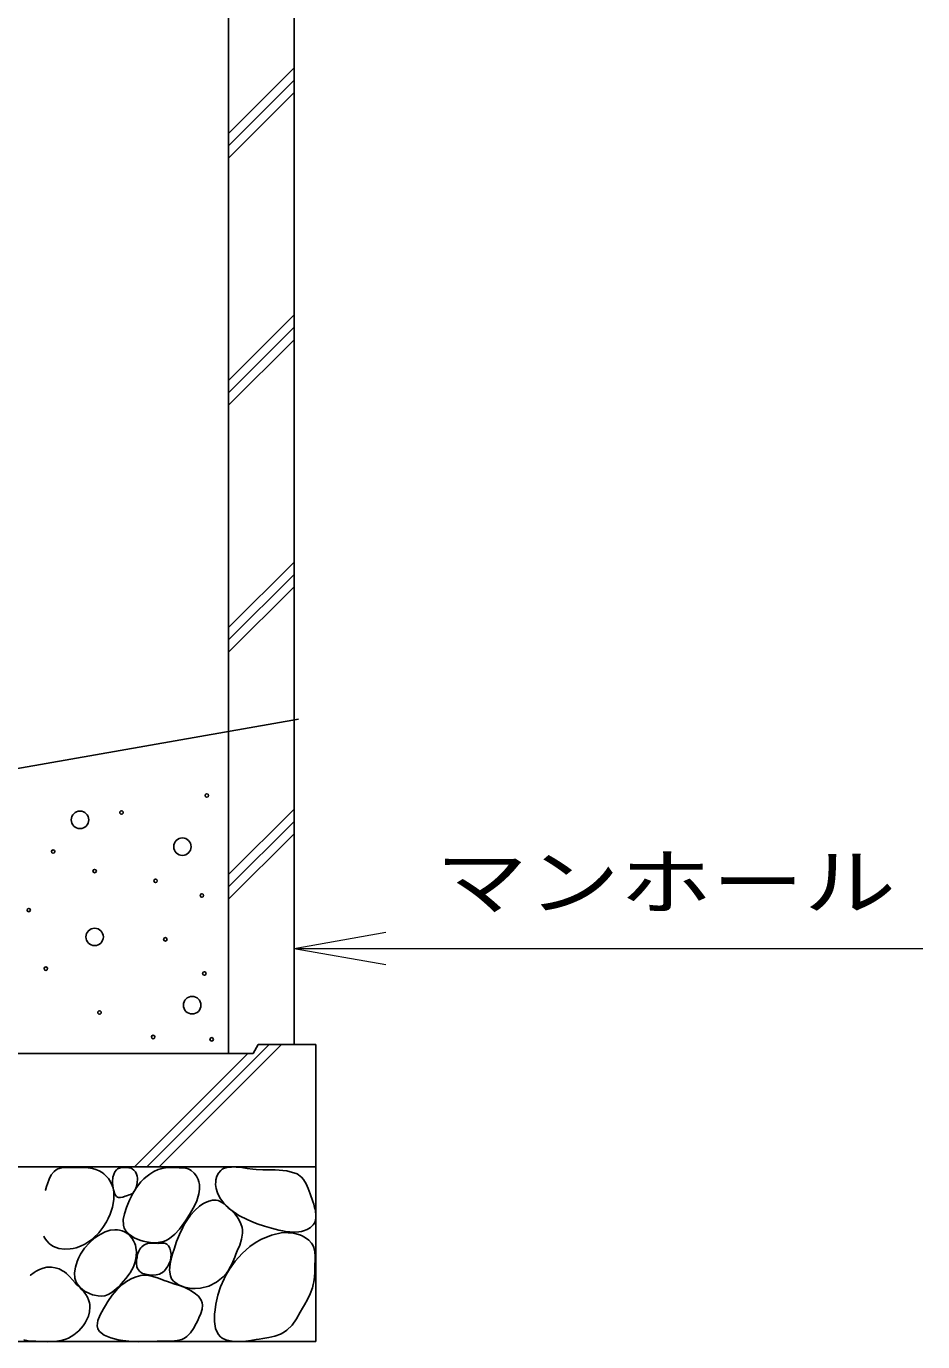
# Model space of a CAD drawing. Units: millimetres on the paper. Extents: x 20 to 821, y 20 to 574.
# Drawn here: x 294.5 to 322.63, y 102.29 to 143.56 of the extents above; entities that cross this region are included whole.
import ezdxf
from ezdxf.enums import TextEntityAlignment as Align

# ---------------------------------------------------------------- set-up
doc = ezdxf.new("R2010")
doc.units = ezdxf.units.MM
doc.layers.add('太線', color=7, linetype='Continuous', lineweight=25)
doc.layers.add('寸法', color=7, linetype='Continuous', lineweight=15)
doc.layers.add('文字', color=7, linetype='Continuous')
doc.styles.add('ＭＳ ゴシック', font='')
doc.styles.get('ＭＳ ゴシック').set_extended_font_data('MS Gothic')

msp = doc.modelspace()

# ---------------------------------------------------------------- linework, layer by layer
at = {"layer": '太線'}
for p, q in [((300.849, 144.572), (300.849, 111.332)), ((302.905, 144.846), (302.905, 111.607)), ((300.849, 140.202), (302.905, 142.258)), ((300.849, 139.815), (302.905, 141.87)), ((300.849, 139.427), (302.905, 141.483)), ((300.849, 132.45), (302.905, 134.505)), ((300.849, 132.062), (302.905, 134.118)), ((300.849, 131.674), (302.905, 133.73)), ((300.849, 124.697), (302.905, 126.753)), ((300.849, 124.309), (302.905, 126.365)), ((300.849, 123.922), (302.905, 125.977)), ((292.044, 119.886), (303.045, 121.826)), ((300.849, 116.944), (302.905, 119)), ((300.849, 116.557), (302.905, 118.612)), ((300.849, 116.169), (302.905, 118.225)), ((298.281, 107.769), (302.118, 111.607)), ((298.669, 107.769), (302.506, 111.607)), ((301.781, 111.607), (301.617, 111.332)), ((301.781, 111.607), (303.59, 111.607)), ((303.59, 111.607), (303.59, 102.287)), ((275.522, 111.332), (301.617, 111.332)), ((297.893, 107.769), (301.457, 111.332)), ((273.439, 107.769), (303.59, 107.769)), ((295.608, 107.74), (295.494, 107.709)), ((295.733, 107.753), (295.608, 107.74)), ((295.863, 107.755), (295.733, 107.753)), ((295.939, 107.755), (295.863, 107.755)), ((296.023, 107.756), (295.939, 107.755)), ((296.164, 107.757), (296.023, 107.756)), ((296.302, 107.754), (296.164, 107.757)), ((296.439, 107.742), (296.302, 107.754)), ((296.518, 107.73), (296.439, 107.742)), ((297.455, 107.743), (297.395, 107.726)), ((297.521, 107.751), (297.455, 107.743)), ((297.589, 107.753), (297.521, 107.751)), ((297.629, 107.753), (297.589, 107.753)), ((297.653, 107.752), (297.629, 107.753)), ((297.693, 107.751), (297.653, 107.752)), ((297.733, 107.747), (297.693, 107.751)), ((297.77, 107.738), (297.733, 107.747)), ((297.791, 107.731), (297.77, 107.738)), ((298.937, 107.749), (298.8, 107.731)), ((299.077, 107.754), (298.937, 107.749)), ((299.218, 107.751), (299.077, 107.754)), ((299.301, 107.747), (299.218, 107.751)), ((299.348, 107.745), (299.301, 107.747)), ((299.427, 107.738), (299.348, 107.745)), ((299.504, 107.727), (299.427, 107.738)), ((300.689, 107.719), (300.766, 107.746)), ((300.766, 107.746), (300.849, 107.761)), ((300.849, 107.761), (300.935, 107.768)), ((300.935, 107.768), (300.986, 107.769)), ((300.986, 107.769), (301.091, 107.766)), ((301.091, 107.766), (301.265, 107.748)), ((301.265, 107.748), (301.436, 107.722)), ((295.217, 107.386), (295.161, 107.238)), ((295.285, 107.521), (295.217, 107.386)), ((295.373, 107.632), (295.285, 107.521)), ((295.435, 107.68), (295.373, 107.632)), ((295.494, 107.709), (295.435, 107.68)), ((296.579, 107.717), (296.518, 107.73)), ((296.684, 107.686), (296.579, 107.717)), ((296.786, 107.644), (296.684, 107.686)), ((296.882, 107.591), (296.786, 107.644)), ((296.933, 107.554), (296.882, 107.591)), ((296.99, 107.505), (296.933, 107.554)), ((297.075, 107.409), (296.99, 107.505)), ((297.146, 107.301), (297.075, 107.409)), ((297.207, 107.352), (297.206, 107.27)), ((297.212, 107.401), (297.207, 107.352)), ((297.221, 107.451), (297.212, 107.401)), ((297.244, 107.537), (297.221, 107.451)), ((297.279, 107.616), (297.244, 107.537)), ((297.328, 107.681), (297.279, 107.616)), ((297.364, 107.709), (297.328, 107.681)), ((297.395, 107.726), (297.364, 107.709)), ((297.826, 107.713), (297.791, 107.731)), ((297.879, 107.669), (297.826, 107.713)), ((297.923, 107.612), (297.879, 107.669)), ((297.956, 107.548), (297.923, 107.612)), ((297.97, 107.509), (297.956, 107.548)), ((297.978, 107.476), (297.97, 107.509)), ((297.985, 107.42), (297.978, 107.476)), ((297.98, 107.305), (297.985, 107.363)), ((297.985, 107.363), (297.985, 107.42)), ((298.188, 107.395), (298.098, 107.302)), ((298.253, 107.453), (298.188, 107.395)), ((298.373, 107.546), (298.253, 107.453)), ((298.503, 107.625), (298.373, 107.546)), ((298.64, 107.686), (298.503, 107.625)), ((298.722, 107.713), (298.64, 107.686)), ((298.8, 107.731), (298.722, 107.713)), ((299.579, 107.707), (299.504, 107.727)), ((299.62, 107.69), (299.579, 107.707)), ((299.678, 107.657), (299.62, 107.69)), ((299.767, 107.579), (299.678, 107.657)), ((299.839, 107.482), (299.767, 107.579)), ((299.893, 107.371), (299.839, 107.482)), ((299.915, 107.304), (299.893, 107.371)), ((300.443, 107.304), (300.453, 107.369)), ((300.453, 107.369), (300.484, 107.477)), ((300.484, 107.477), (300.534, 107.577)), ((300.534, 107.577), (300.601, 107.659)), ((300.601, 107.659), (300.649, 107.696)), ((300.649, 107.696), (300.689, 107.719)), ((301.436, 107.722), (301.61, 107.698)), ((301.61, 107.698), (301.713, 107.687)), ((301.713, 107.687), (301.927, 107.677)), ((301.927, 107.677), (302.309, 107.676)), ((302.309, 107.676), (302.677, 107.65)), ((302.677, 107.65), (302.995, 107.553)), ((302.995, 107.553), (303.141, 107.444)), ((303.141, 107.444), (303.198, 107.377)), ((303.198, 107.377), (303.281, 107.241)), ((295.098, 107.042), (295.095, 107.034)), ((295.133, 107.151), (295.098, 107.042)), ((295.161, 107.238), (295.133, 107.151)), ((297.2, 107.184), (297.146, 107.301)), ((297.223, 107.113), (297.2, 107.184)), ((297.206, 107.27), (297.213, 107.189)), ((297.213, 107.189), (297.228, 107.105)), ((297.25, 106.98), (297.223, 107.113)), ((297.228, 107.105), (297.239, 107.054)), ((297.239, 107.054), (297.249, 107.015)), ((297.249, 107.015), (297.27, 106.948)), ((297.252, 106.746), (297.25, 106.98)), ((297.27, 106.948), (297.297, 106.887)), ((297.846, 106.936), (297.744, 106.728)), ((297.77, 106.909), (297.812, 106.931)), ((297.812, 106.931), (297.835, 106.946)), ((297.835, 106.946), (297.868, 106.98)), ((297.962, 107.127), (297.846, 106.936)), ((297.868, 106.98), (297.914, 107.05)), ((297.914, 107.05), (297.945, 107.132)), ((297.945, 107.132), (297.967, 107.22)), ((298.098, 107.302), (297.962, 107.127)), ((297.967, 107.22), (297.975, 107.271)), ((297.975, 107.271), (297.98, 107.305)), ((299.876, 106.782), (299.916, 106.925)), ((299.932, 107.219), (299.915, 107.304)), ((299.916, 106.925), (299.936, 107.072)), ((299.936, 107.072), (299.932, 107.219)), ((300.44, 107.224), (300.443, 107.304)), ((300.457, 107.09), (300.44, 107.224)), ((300.495, 106.961), (300.457, 107.09)), ((300.553, 106.839), (300.495, 106.961)), ((303.281, 107.241), (303.349, 107.089)), ((303.349, 107.089), (303.408, 106.929)), ((303.408, 106.929), (303.44, 106.837)), ((297.13, 106.283), (297.209, 106.512)), ((297.209, 106.512), (297.252, 106.746)), ((297.297, 106.887), (297.333, 106.84)), ((297.333, 106.84), (297.358, 106.822)), ((297.358, 106.822), (297.391, 106.81)), ((297.391, 106.81), (297.455, 106.81)), ((297.455, 106.81), (297.527, 106.826)), ((297.527, 106.826), (297.602, 106.85)), ((297.602, 106.85), (297.645, 106.865)), ((297.645, 106.865), (297.675, 106.875)), ((297.688, 106.6), (297.645, 106.492)), ((297.675, 106.875), (297.724, 106.891)), ((297.744, 106.728), (297.688, 106.6)), ((297.724, 106.891), (297.77, 106.909)), ((299.738, 106.471), (299.81, 106.615)), ((299.94, 106.543), (299.784, 106.408)), ((299.81, 106.615), (299.847, 106.702)), ((299.847, 106.702), (299.876, 106.782)), ((300.042, 106.611), (299.94, 106.543)), ((300.107, 106.647), (300.042, 106.611)), ((300.224, 106.697), (300.107, 106.647)), ((300.343, 106.727), (300.224, 106.697)), ((300.459, 106.731), (300.343, 106.727)), ((300.523, 106.718), (300.459, 106.731)), ((300.567, 106.701), (300.523, 106.718)), ((300.593, 106.772), (300.553, 106.839)), ((300.639, 106.659), (300.567, 106.701)), ((300.698, 106.63), (300.593, 106.772)), ((300.707, 106.607), (300.639, 106.659)), ((300.918, 106.419), (300.698, 106.63)), ((300.773, 106.549), (300.707, 106.607)), ((300.811, 106.515), (300.773, 106.549)), ((300.85, 106.48), (300.811, 106.515)), ((303.44, 106.837), (303.459, 106.783)), ((303.459, 106.783), (303.491, 106.69)), ((303.491, 106.69), (303.521, 106.597)), ((303.521, 106.597), (303.548, 106.502)), ((303.548, 106.502), (303.562, 106.445)), ((297.014, 106.046), (297.072, 106.156)), ((297.072, 106.156), (297.13, 106.283)), ((297.581, 106.303), (297.544, 106.117)), ((297.544, 106.117), (297.548, 105.942)), ((297.645, 106.492), (297.581, 106.303)), ((299.442, 106.003), (299.517, 106.111)), ((299.536, 106.09), (299.477, 105.992)), ((299.517, 106.111), (299.57, 106.192)), ((299.65, 106.255), (299.536, 106.09)), ((299.57, 106.192), (299.658, 106.331)), ((299.784, 106.408), (299.65, 106.255)), ((299.658, 106.331), (299.738, 106.471)), ((300.918, 106.421), (300.85, 106.48)), ((300.982, 106.361), (300.918, 106.421)), ((301.174, 106.247), (300.918, 106.419)), ((301.044, 106.298), (300.982, 106.361)), ((301.078, 106.259), (301.044, 106.298)), ((301.121, 106.203), (301.078, 106.259)), ((301.185, 106.098), (301.121, 106.203)), ((301.453, 106.105), (301.174, 106.247)), ((301.236, 105.985), (301.185, 106.098)), ((301.62, 106.034), (301.453, 106.105)), ((303.562, 106.445), (303.574, 106.382)), ((303.586, 106.163), (303.566, 106.061)), ((303.574, 106.382), (303.587, 106.272)), ((303.587, 106.272), (303.586, 106.163)), ((296.624, 105.555), (296.772, 105.704)), ((296.772, 105.704), (296.901, 105.868)), ((296.98, 105.732), (296.839, 105.663)), ((296.901, 105.868), (297.014, 106.046)), ((297.128, 105.781), (296.98, 105.732)), ((297.278, 105.801), (297.128, 105.781)), ((297.365, 105.798), (297.278, 105.801)), ((297.42, 105.789), (297.365, 105.798)), ((297.513, 105.762), (297.42, 105.789)), ((297.602, 105.721), (297.513, 105.762)), ((297.548, 105.942), (297.574, 105.85)), ((297.574, 105.85), (297.619, 105.769)), ((297.684, 105.668), (297.602, 105.721)), ((297.619, 105.769), (297.734, 105.648)), ((299.16, 105.656), (299.307, 105.821)), ((299.307, 105.821), (299.442, 106.003)), ((299.41, 105.87), (299.307, 105.654)), ((299.477, 105.992), (299.41, 105.87)), ((301.27, 105.868), (301.236, 105.985)), ((301.255, 105.505), (301.284, 105.691)), ((301.281, 105.8), (301.27, 105.868)), ((301.284, 105.691), (301.281, 105.8)), ((301.748, 105.985), (301.62, 106.034)), ((301.971, 105.909), (301.748, 105.985)), ((302.195, 105.845), (301.971, 105.909)), ((302.538, 105.708), (302.19, 105.634)), ((302.421, 105.791), (302.195, 105.845)), ((302.553, 105.764), (302.421, 105.791)), ((302.886, 105.694), (302.538, 105.708)), ((302.632, 105.749), (302.553, 105.764)), ((302.77, 105.73), (302.632, 105.749)), ((302.909, 105.722), (302.77, 105.73)), ((303.083, 105.638), (302.886, 105.694)), ((303.05, 105.731), (302.909, 105.722)), ((303.132, 105.745), (303.05, 105.731)), ((303.202, 105.763), (303.132, 105.745)), ((303.318, 105.809), (303.202, 105.763)), ((303.423, 105.871), (303.318, 105.809)), ((303.507, 105.952), (303.423, 105.871)), ((303.543, 106.006), (303.507, 105.952)), ((303.566, 106.061), (303.543, 106.006)), ((295.049, 105.593), (295.073, 105.547)), ((295.073, 105.547), (295.14, 105.451)), ((295.14, 105.451), (295.219, 105.367)), ((295.219, 105.367), (295.271, 105.325)), ((295.271, 105.325), (295.356, 105.274)), ((295.356, 105.274), (295.519, 105.215)), ((296.061, 105.233), (296.202, 105.282)), ((296.202, 105.282), (296.334, 105.347)), ((296.48, 105.392), (296.331, 105.222)), ((296.334, 105.347), (296.46, 105.425)), ((296.46, 105.425), (296.53, 105.476)), ((296.651, 105.54), (296.48, 105.392)), ((296.53, 105.476), (296.624, 105.555)), ((296.761, 105.617), (296.651, 105.54)), ((296.839, 105.663), (296.761, 105.617)), ((297.727, 105.632), (297.684, 105.668)), ((297.765, 105.595), (297.727, 105.632)), ((297.734, 105.648), (297.886, 105.55)), ((297.822, 105.524), (297.765, 105.595)), ((297.869, 105.447), (297.822, 105.524)), ((297.907, 105.364), (297.869, 105.447)), ((297.886, 105.55), (298.06, 105.474)), ((297.924, 105.315), (297.907, 105.364)), ((297.942, 105.238), (297.924, 105.315)), ((298.06, 105.474), (298.165, 105.441)), ((298.123, 105.263), (298.092, 105.23)), ((298.185, 105.312), (298.123, 105.263)), ((298.165, 105.441), (298.273, 105.415)), ((298.256, 105.349), (298.185, 105.312)), ((298.332, 105.373), (298.256, 105.349)), ((298.273, 105.415), (298.456, 105.391)), ((298.376, 105.381), (298.332, 105.373)), ((298.411, 105.383), (298.376, 105.381)), ((298.471, 105.382), (298.411, 105.383)), ((298.456, 105.391), (298.634, 105.395)), ((298.531, 105.377), (298.471, 105.382)), ((298.592, 105.373), (298.531, 105.377)), ((298.628, 105.372), (298.592, 105.373)), ((298.663, 105.374), (298.628, 105.372)), ((298.634, 105.395), (298.802, 105.429)), ((298.724, 105.378), (298.663, 105.374)), ((298.784, 105.379), (298.724, 105.378)), ((298.84, 105.373), (298.784, 105.379)), ((298.802, 105.429), (298.892, 105.463)), ((298.87, 105.364), (298.84, 105.373)), ((298.907, 105.343), (298.87, 105.364)), ((298.892, 105.463), (298.997, 105.522)), ((298.96, 105.289), (298.907, 105.343)), ((299, 105.217), (298.96, 105.289)), ((298.997, 105.522), (299.16, 105.656)), ((299.217, 105.428), (299.136, 105.188)), ((299.307, 105.654), (299.217, 105.428)), ((301.122, 105.137), (301.197, 105.32)), ((301.197, 105.32), (301.255, 105.505)), ((301.519, 105.272), (301.273, 105.056)), ((301.677, 105.384), (301.519, 105.272)), ((301.857, 105.491), (301.677, 105.384)), ((302.19, 105.634), (301.857, 105.491)), ((303.152, 105.608), (303.083, 105.638)), ((303.266, 105.545), (303.152, 105.608)), ((303.368, 105.467), (303.266, 105.545)), ((303.452, 105.375), (303.368, 105.467)), ((303.489, 105.316), (303.452, 105.375)), ((303.521, 105.243), (303.489, 105.316)), ((295.519, 105.215), (295.695, 105.19)), ((295.695, 105.19), (295.874, 105.196)), ((295.874, 105.196), (295.976, 105.212)), ((295.976, 105.212), (296.061, 105.233)), ((296.142, 104.907), (296.1, 104.807)), ((296.205, 105.029), (296.142, 104.907)), ((296.331, 105.222), (296.205, 105.029)), ((297.929, 104.832), (297.952, 104.966)), ((297.958, 105.103), (297.942, 105.238)), ((297.952, 104.966), (297.958, 105.103)), ((297.968, 104.892), (297.96, 104.829)), ((297.975, 104.928), (297.968, 104.892)), ((297.983, 104.974), (297.975, 104.928)), ((298.003, 105.051), (297.983, 104.974)), ((298.029, 105.125), (298.003, 105.051)), ((298.065, 105.194), (298.029, 105.125)), ((298.092, 105.23), (298.065, 105.194)), ((299.028, 105.136), (299, 105.217)), ((299.06, 104.927), (299.016, 104.725)), ((299.021, 104.837), (299.041, 104.931)), ((299.038, 105.088), (299.028, 105.136)), ((299.044, 105.029), (299.038, 105.088)), ((299.041, 104.931), (299.044, 105.029)), ((299.092, 105.042), (299.06, 104.927)), ((299.136, 105.188), (299.092, 105.042)), ((300.98, 104.793), (301.042, 104.943)), ((301.042, 104.943), (301.078, 105.031)), ((301.273, 105.056), (301.057, 104.816)), ((301.078, 105.031), (301.122, 105.137)), ((303.553, 105.107), (303.521, 105.243)), ((303.563, 104.961), (303.553, 105.107)), ((303.56, 104.811), (303.563, 104.961)), ((294.747, 104.46), (294.631, 104.376)), ((294.807, 104.497), (294.747, 104.46)), ((294.916, 104.553), (294.807, 104.497)), ((295.03, 104.595), (294.916, 104.553)), ((295.147, 104.62), (295.03, 104.595)), ((295.217, 104.626), (295.147, 104.62)), ((295.288, 104.625), (295.217, 104.626)), ((295.411, 104.606), (295.288, 104.625)), ((295.53, 104.568), (295.411, 104.606)), ((295.641, 104.513), (295.53, 104.568)), ((295.701, 104.474), (295.641, 104.513)), ((295.762, 104.426), (295.701, 104.474)), ((296.042, 104.628), (296.013, 104.449)), ((296.013, 104.449), (296.024, 104.276)), ((296.1, 104.807), (296.042, 104.628)), ((297.627, 104.266), (297.759, 104.444)), ((297.759, 104.444), (297.864, 104.637)), ((297.864, 104.637), (297.909, 104.756)), ((297.909, 104.756), (297.929, 104.832)), ((297.96, 104.829), (297.956, 104.767)), ((297.956, 104.767), (297.96, 104.705)), ((297.96, 104.705), (297.966, 104.669)), ((297.966, 104.669), (297.974, 104.638)), ((297.974, 104.638), (297.993, 104.587)), ((297.993, 104.587), (298.02, 104.539)), ((298.02, 104.539), (298.053, 104.497)), ((298.053, 104.497), (298.075, 104.476)), ((298.075, 104.476), (298.1, 104.457)), ((298.1, 104.457), (298.149, 104.431)), ((298.682, 104.409), (298.736, 104.434)), ((298.736, 104.434), (298.776, 104.46)), ((298.776, 104.46), (298.837, 104.514)), ((298.837, 104.514), (298.892, 104.579)), ((298.892, 104.579), (298.939, 104.651)), ((298.939, 104.651), (298.963, 104.694)), ((298.963, 104.694), (298.987, 104.746)), ((298.987, 104.746), (299.021, 104.837)), ((299.016, 104.725), (298.998, 104.531)), ((298.998, 104.531), (299.021, 104.353)), ((300.872, 104.558), (300.779, 104.401)), ((300.779, 104.433), (300.833, 104.51)), ((300.833, 104.51), (300.912, 104.648)), ((301.057, 104.816), (300.872, 104.558)), ((300.912, 104.648), (300.98, 104.793)), ((303.541, 104.316), (303.55, 104.471)), ((303.55, 104.471), (303.554, 104.63)), ((303.554, 104.63), (303.557, 104.723)), ((303.557, 104.723), (303.56, 104.811)), ((294.631, 104.376), (294.618, 104.363)), ((295.859, 104.333), (295.762, 104.426)), ((295.948, 104.232), (295.859, 104.333)), ((296.036, 104.13), (295.948, 104.232)), ((296.024, 104.276), (296.052, 104.183)), ((296.089, 104.073), (296.036, 104.13)), ((296.052, 104.183), (296.093, 104.102)), ((296.124, 104.036), (296.089, 104.073)), ((296.093, 104.102), (296.197, 103.977)), ((296.186, 103.975), (296.124, 104.036)), ((297.503, 104.066), (297.341, 103.914)), ((297.38, 104.001), (297.475, 104.097)), ((297.475, 104.097), (297.627, 104.266)), ((297.608, 104.146), (297.503, 104.066)), ((297.68, 104.194), (297.608, 104.146)), ((297.811, 104.267), (297.68, 104.194)), ((297.949, 104.325), (297.811, 104.267)), ((298.092, 104.361), (297.949, 104.325)), ((298.175, 104.371), (298.092, 104.361)), ((298.149, 104.431), (298.202, 104.413)), ((298.282, 104.369), (298.175, 104.371)), ((298.202, 104.413), (298.259, 104.399)), ((298.259, 104.399), (298.293, 104.393)), ((298.466, 104.335), (298.282, 104.369)), ((298.293, 104.393), (298.359, 104.383)), ((298.359, 104.383), (298.471, 104.375)), ((298.648, 104.277), (298.466, 104.335)), ((298.471, 104.375), (298.58, 104.382)), ((298.58, 104.382), (298.682, 104.409)), ((298.829, 104.208), (298.648, 104.277)), ((298.932, 104.17), (298.829, 104.208)), ((299.016, 104.141), (298.932, 104.17)), ((299.16, 104.096), (299.016, 104.141)), ((299.021, 104.353), (299.06, 104.263)), ((299.06, 104.263), (299.122, 104.182)), ((299.122, 104.182), (299.273, 104.071)), ((299.304, 104.049), (299.16, 104.096)), ((299.273, 104.071), (299.462, 103.997)), ((299.45, 103.995), (299.304, 104.049)), ((299.962, 103.964), (300.23, 104.032)), ((300.23, 104.032), (300.471, 104.153)), ((300.471, 104.153), (300.677, 104.319)), ((300.705, 104.261), (300.595, 104.01)), ((300.677, 104.319), (300.779, 104.433)), ((300.779, 104.401), (300.705, 104.261)), ((303.477, 103.973), (303.506, 104.08)), ((303.506, 104.08), (303.523, 104.165)), ((303.523, 104.165), (303.541, 104.316)), ((296.248, 103.914), (296.186, 103.975)), ((296.197, 103.977), (296.33, 103.874)), ((296.306, 103.849), (296.248, 103.914)), ((296.338, 103.81), (296.306, 103.849)), ((296.33, 103.874), (296.485, 103.794)), ((296.369, 103.765), (296.338, 103.81)), ((296.417, 103.682), (296.369, 103.765)), ((296.454, 103.595), (296.417, 103.682)), ((296.485, 103.794), (296.58, 103.76)), ((296.58, 103.76), (296.643, 103.743)), ((296.643, 103.743), (296.751, 103.723)), ((296.751, 103.723), (296.858, 103.718)), ((296.858, 103.718), (296.961, 103.73)), ((296.961, 103.73), (297.018, 103.745)), ((297.018, 103.745), (297.073, 103.767)), ((297.196, 103.742), (297.06, 103.548)), ((297.073, 103.767), (297.164, 103.818)), ((297.164, 103.818), (297.25, 103.883)), ((297.341, 103.914), (297.196, 103.742)), ((297.25, 103.883), (297.333, 103.957)), ((297.333, 103.957), (297.38, 104.001)), ((299.535, 103.957), (299.45, 103.995)), ((299.462, 103.997), (299.673, 103.959)), ((299.624, 103.912), (299.535, 103.957)), ((299.772, 103.82), (299.624, 103.912)), ((299.673, 103.959), (299.797, 103.953)), ((299.899, 103.711), (299.772, 103.82)), ((299.797, 103.953), (299.962, 103.964)), ((299.99, 103.586), (299.899, 103.711)), ((300.509, 103.744), (300.448, 103.459)), ((300.595, 104.01), (300.509, 103.744)), ((303.226, 103.438), (303.322, 103.615)), ((303.322, 103.615), (303.408, 103.793)), ((303.408, 103.793), (303.477, 103.973)), ((296.449, 103.09), (296.485, 103.228)), ((296.481, 103.504), (296.454, 103.595)), ((296.49, 103.45), (296.481, 103.504)), ((296.485, 103.228), (296.496, 103.369)), ((296.496, 103.369), (296.49, 103.45)), ((296.918, 103.32), (296.818, 103.133)), ((296.981, 103.425), (296.918, 103.32)), ((297.06, 103.548), (296.981, 103.425)), ((299.976, 103.17), (300.017, 103.305)), ((300.02, 103.508), (299.99, 103.586)), ((300.017, 103.305), (300.03, 103.436)), ((300.03, 103.436), (300.02, 103.508)), ((300.423, 103.283), (300.411, 103.149)), ((300.448, 103.459), (300.423, 103.283)), ((302.975, 103.002), (303.098, 103.211)), ((303.098, 103.211), (303.167, 103.334)), ((303.167, 103.334), (303.226, 103.438)), ((296.149, 102.629), (296.285, 102.783)), ((296.285, 102.783), (296.352, 102.883)), ((296.352, 102.883), (296.393, 102.957)), ((296.393, 102.957), (296.449, 103.09)), ((296.748, 102.949), (296.727, 102.779)), ((296.818, 103.133), (296.748, 102.949)), ((299.745, 102.699), (299.831, 102.856)), ((299.831, 102.856), (299.878, 102.952)), ((299.878, 102.952), (299.917, 103.032)), ((299.917, 103.032), (299.976, 103.17)), ((300.411, 103.149), (300.408, 102.917)), ((300.408, 102.917), (300.44, 102.7)), ((302.68, 102.647), (302.838, 102.809)), ((302.838, 102.809), (302.975, 103.002)), ((295.715, 102.357), (295.82, 102.4)), ((295.82, 102.4), (295.992, 102.5)), ((295.992, 102.5), (296.149, 102.629)), ((296.727, 102.779), (296.745, 102.692)), ((296.745, 102.692), (296.796, 102.607)), ((296.796, 102.607), (296.947, 102.49)), ((296.947, 102.49), (297.154, 102.405)), ((297.154, 102.405), (297.388, 102.348)), ((299.384, 102.36), (299.464, 102.396)), ((299.464, 102.396), (299.538, 102.446)), ((299.538, 102.446), (299.649, 102.559)), ((299.649, 102.559), (299.745, 102.699)), ((300.44, 102.7), (300.519, 102.519)), ((300.519, 102.519), (300.593, 102.436)), ((300.593, 102.436), (300.65, 102.395)), ((300.65, 102.395), (300.765, 102.342)), ((301.812, 102.369), (301.923, 102.386)), ((301.923, 102.386), (302.116, 102.418)), ((302.116, 102.418), (302.304, 102.461)), ((302.304, 102.461), (302.48, 102.523)), ((302.48, 102.523), (302.575, 102.572)), ((302.575, 102.572), (302.68, 102.647)), ((273.439, 102.287), (303.59, 102.287)), ((294.419, 102.34), (294.562, 102.317)), ((294.562, 102.317), (294.713, 102.306)), ((294.713, 102.306), (294.802, 102.301)), ((294.802, 102.301), (294.938, 102.295)), ((294.938, 102.295), (295.166, 102.286)), ((295.166, 102.286), (295.385, 102.292)), ((295.385, 102.292), (295.596, 102.323)), ((295.596, 102.323), (295.715, 102.357)), ((297.388, 102.348), (297.525, 102.325)), ((297.525, 102.325), (297.717, 102.302)), ((297.717, 102.302), (298.025, 102.286)), ((298.025, 102.286), (298.318, 102.289)), ((298.318, 102.289), (298.612, 102.299)), ((298.612, 102.299), (298.79, 102.301)), ((298.79, 102.301), (298.892, 102.303)), ((298.892, 102.303), (299.065, 102.307)), ((299.065, 102.307), (299.231, 102.322)), ((299.231, 102.322), (299.384, 102.36)), ((300.765, 102.342), (300.896, 102.309)), ((300.896, 102.309), (301.034, 102.292)), ((301.034, 102.292), (301.115, 102.287)), ((301.115, 102.287), (301.216, 102.288)), ((301.216, 102.288), (301.385, 102.3)), ((301.385, 102.3), (301.55, 102.324)), ((301.55, 102.324), (301.715, 102.352)), ((301.715, 102.352), (301.812, 102.369))]:
    msp.add_line(p, q, dxfattribs=at)
for centre, radius in [((300.164, 119.426), 0.0548), ((296.185, 118.661), 0.274), ((297.486, 118.891), 0.0548), ((299.399, 117.819), 0.274), ((295.343, 117.666), 0.0548), ((296.644, 117.054), 0.0548), ((298.557, 116.748), 0.0548), ((300.011, 116.289), 0.0548), ((294.578, 115.83), 0.0548), ((296.644, 114.988), 0.274), ((298.864, 114.911), 0.0548), ((295.114, 113.993), 0.0548), ((300.088, 113.84), 0.0548), ((299.705, 112.845), 0.274), ((296.797, 112.616), 0.0548), ((298.481, 111.85), 0.0548), ((300.318, 111.774), 0.0548)]:
    msp.add_circle(centre, radius, dxfattribs=at)
at = {"layer": '寸法'}
for q in [(305.784, 115.133), (305.784, 114.118), (322.627, 114.625)]:
    msp.add_line((302.905, 114.625), q, dxfattribs=at)

# ---------------------------------------------------------------- texts
at = {"layer": '文字', "style": 'ＭＳ ゴシック', "width": 1.25}
msp.add_text('マンホール', height=1.694, dxfattribs=at).set_placement((307.345, 115.358), align=Align.BOTTOM_LEFT)

doc.saveas('drawing.dxf')
